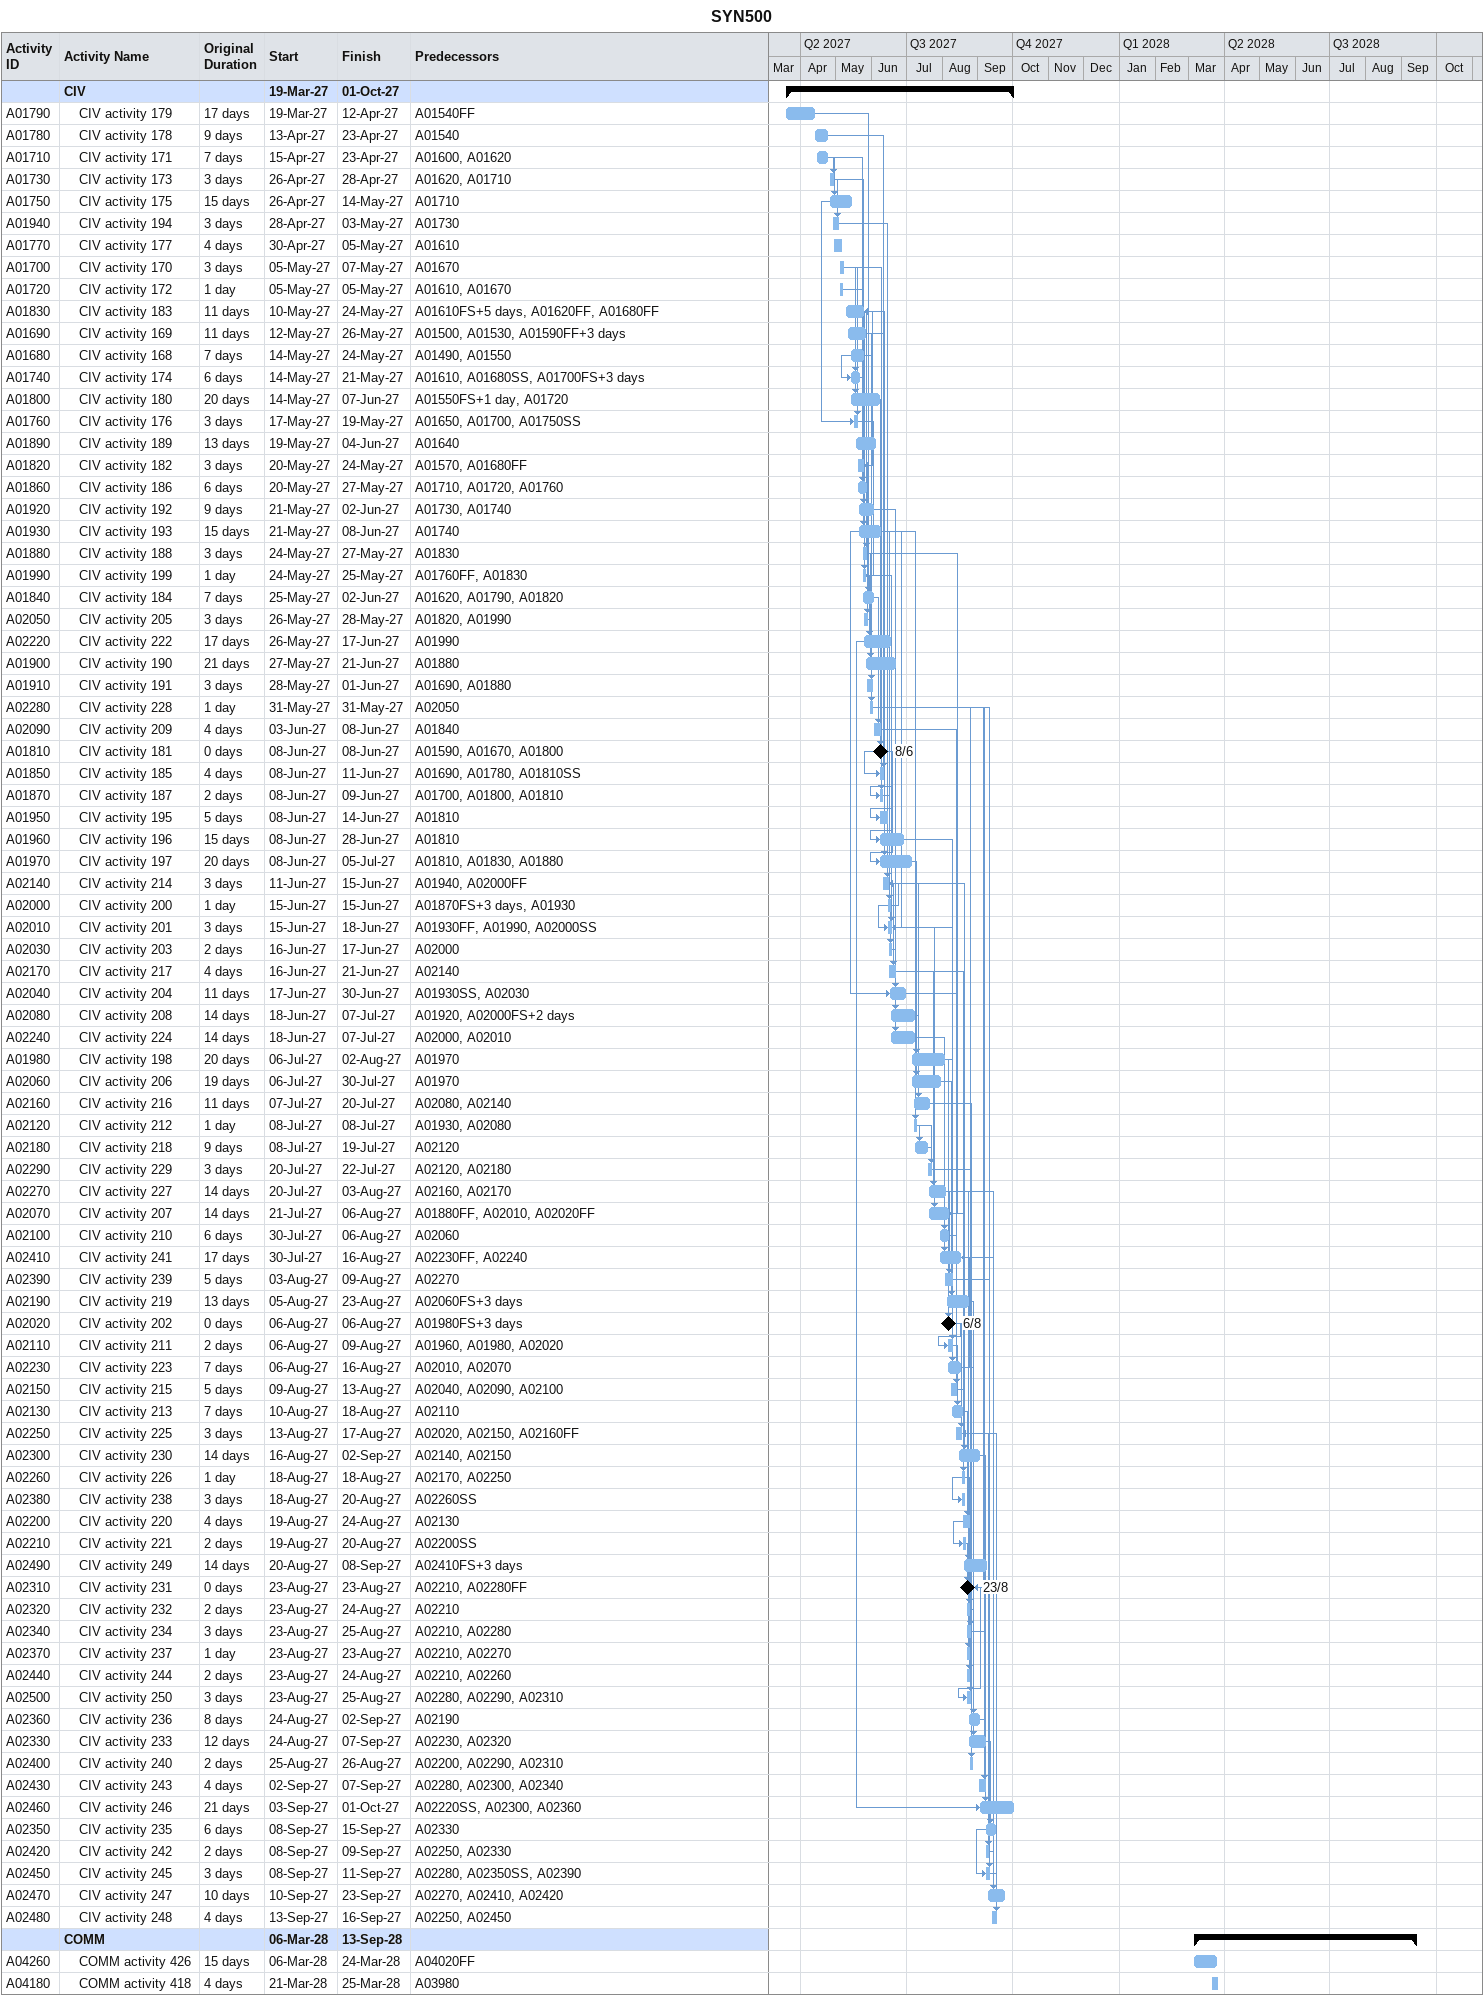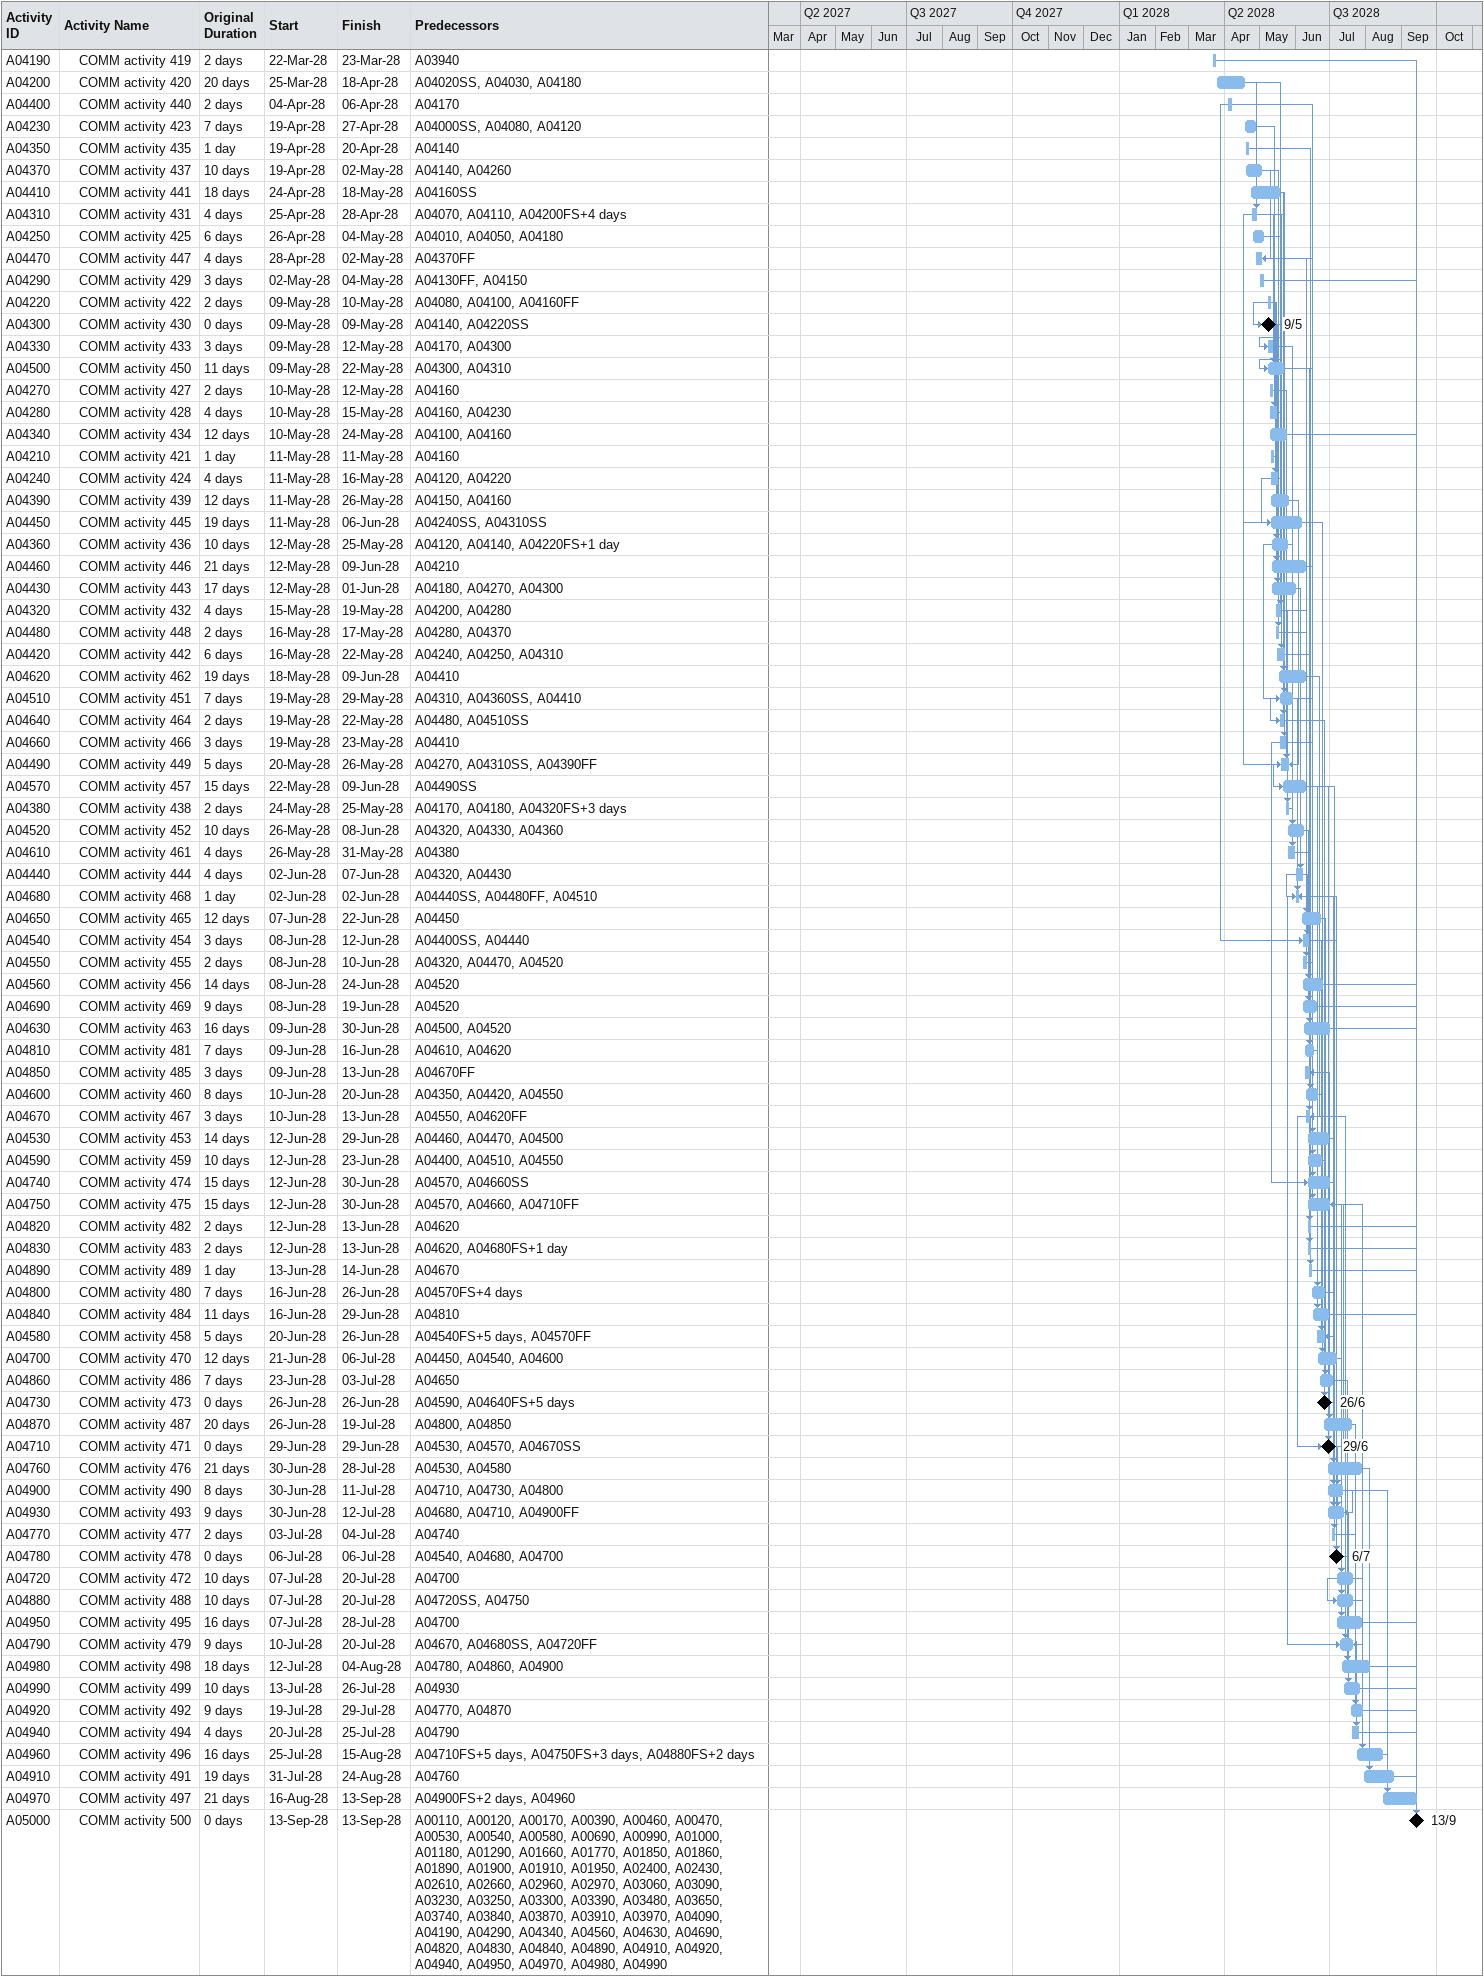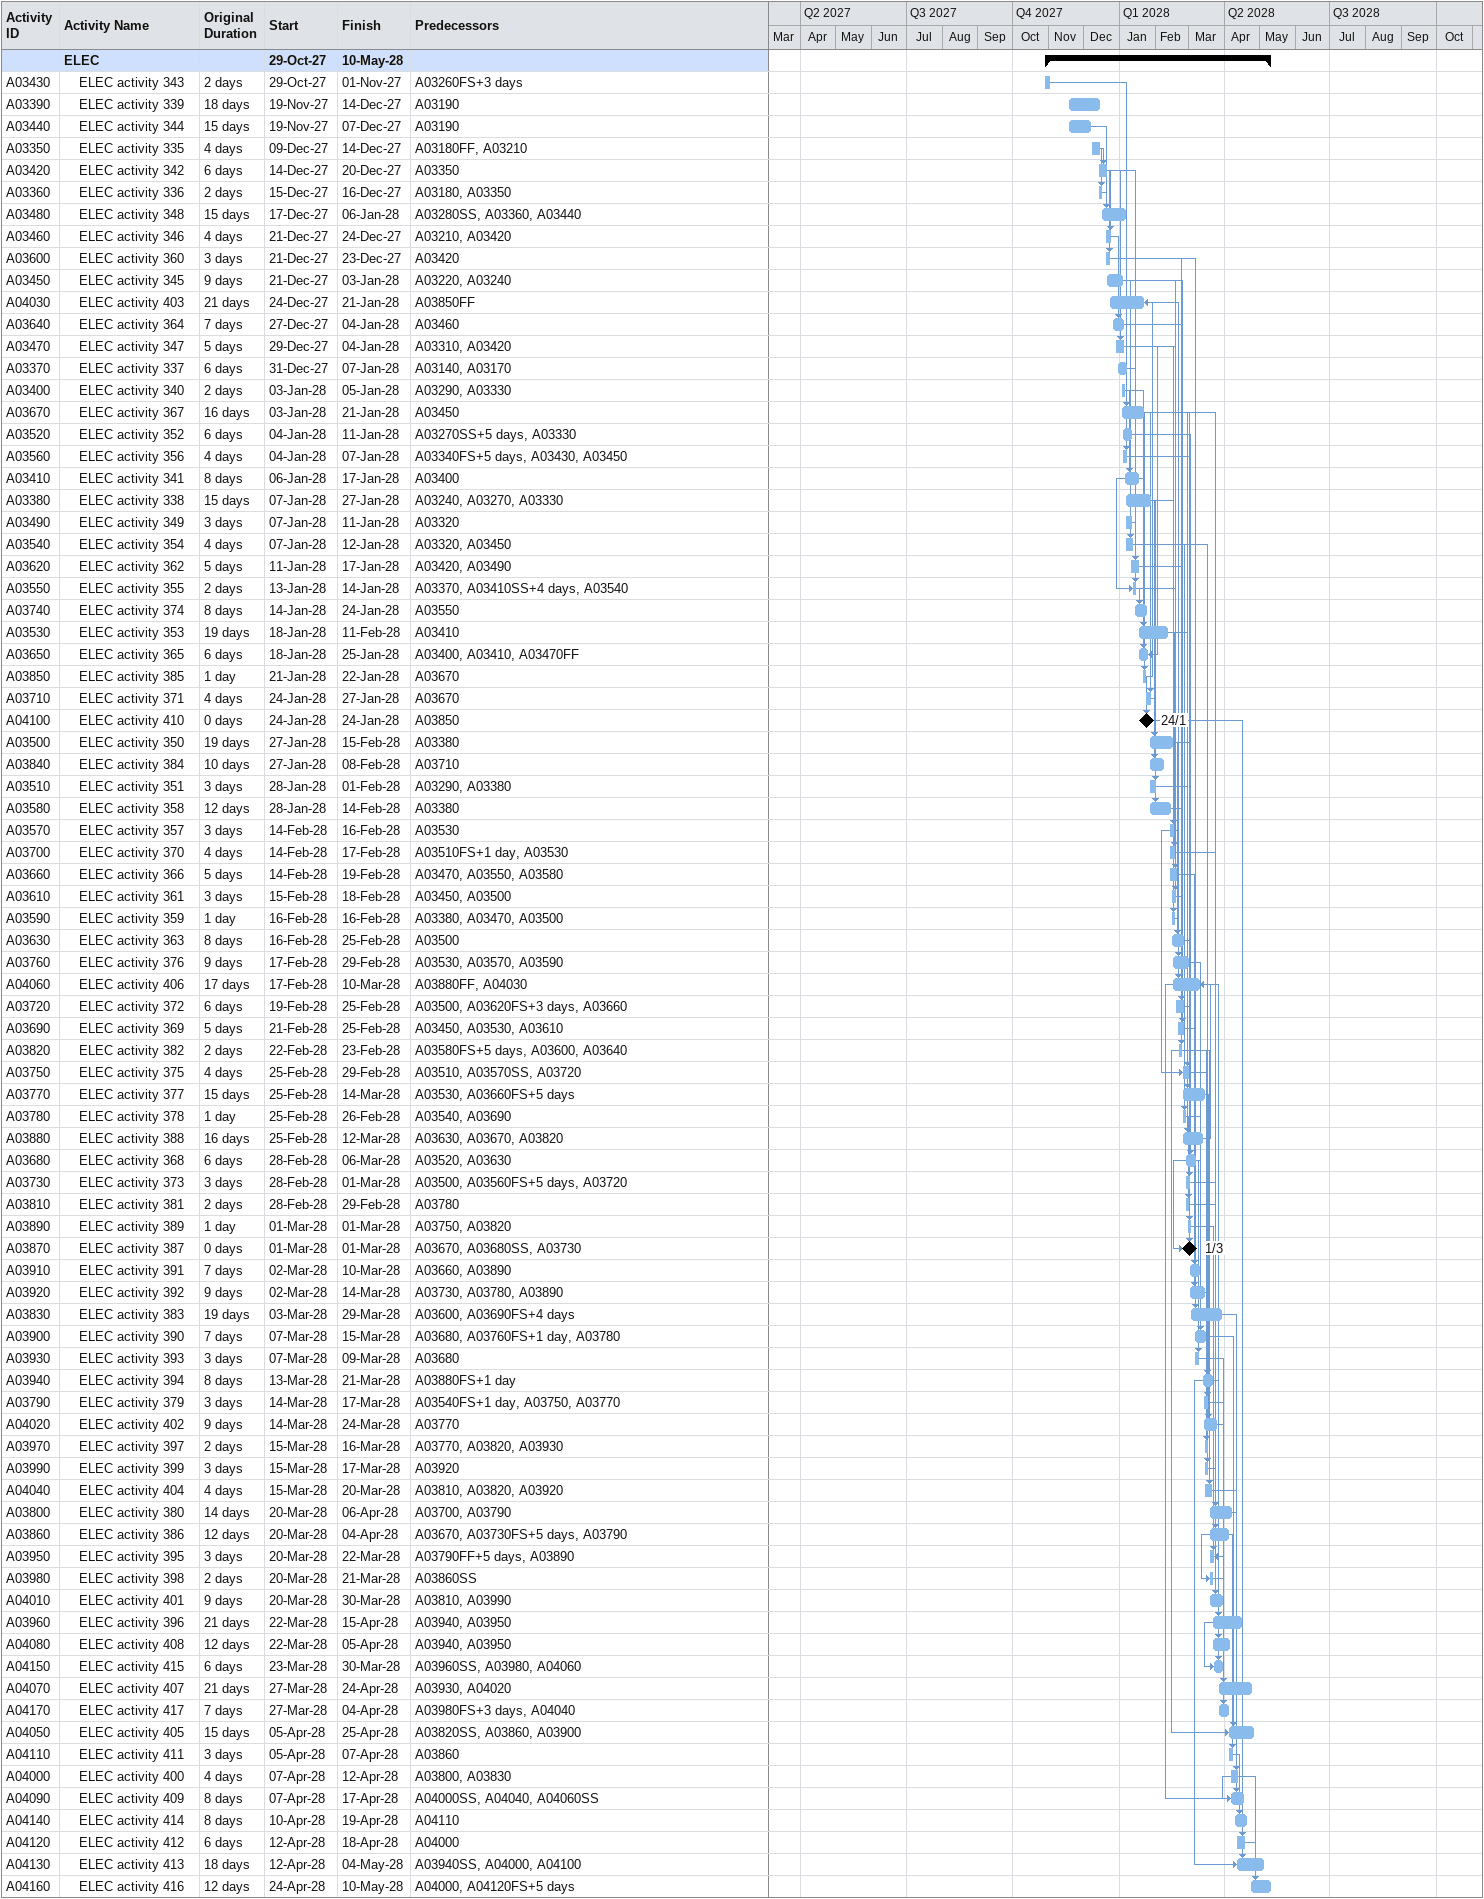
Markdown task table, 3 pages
SYN500

| ID | Level | Task | Original duration | Start | Finish | Predecessors |
|---|---|---|---|---|---|---|
|  | 1 | **CIV** |  | 2027-03-19 | 2027-10-01 |  |
| A01790 | 2 | CIV activity 179 | 17d | 2027-03-19 | 2027-04-12 | A01540FF |
| A01780 | 2 | CIV activity 178 | 9d | 2027-04-13 | 2027-04-23 | A01540 |
| A01710 | 2 | CIV activity 171 | 7d | 2027-04-15 | 2027-04-23 | A01600, A01620 |
| A01730 | 2 | CIV activity 173 | 3d | 2027-04-26 | 2027-04-28 | A01620, A01710 |
| A01750 | 2 | CIV activity 175 | 15d | 2027-04-26 | 2027-05-14 | A01710 |
| A01940 | 2 | CIV activity 194 | 3d | 2027-04-28 | 2027-05-03 | A01730 |
| A01770 | 2 | CIV activity 177 | 4d | 2027-04-30 | 2027-05-05 | A01610 |
| A01700 | 2 | CIV activity 170 | 3d | 2027-05-05 | 2027-05-07 | A01670 |
| A01720 | 2 | CIV activity 172 | 1d | 2027-05-05 | 2027-05-05 | A01610, A01670 |
| A01830 | 2 | CIV activity 183 | 11d | 2027-05-10 | 2027-05-24 | A01610FS+5d, A01620FF, A01680FF |
| A01690 | 2 | CIV activity 169 | 11d | 2027-05-12 | 2027-05-26 | A01500, A01530, A01590FF+3d |
| A01680 | 2 | CIV activity 168 | 7d | 2027-05-14 | 2027-05-24 | A01490, A01550 |
| A01740 | 2 | CIV activity 174 | 6d | 2027-05-14 | 2027-05-21 | A01610, A01680SS, A01700FS+3d |
| A01800 | 2 | CIV activity 180 | 20d | 2027-05-14 | 2027-06-07 | A01550FS+1d, A01720 |
| A01760 | 2 | CIV activity 176 | 3d | 2027-05-17 | 2027-05-19 | A01650, A01700, A01750SS |
| A01890 | 2 | CIV activity 189 | 13d | 2027-05-19 | 2027-06-04 | A01640 |
| A01820 | 2 | CIV activity 182 | 3d | 2027-05-20 | 2027-05-24 | A01570, A01680FF |
| A01860 | 2 | CIV activity 186 | 6d | 2027-05-20 | 2027-05-27 | A01710, A01720, A01760 |
| A01920 | 2 | CIV activity 192 | 9d | 2027-05-21 | 2027-06-02 | A01730, A01740 |
| A01930 | 2 | CIV activity 193 | 15d | 2027-05-21 | 2027-06-08 | A01740 |
| A01880 | 2 | CIV activity 188 | 3d | 2027-05-24 | 2027-05-27 | A01830 |
| A01990 | 2 | CIV activity 199 | 1d | 2027-05-24 | 2027-05-25 | A01760FF, A01830 |
| A01840 | 2 | CIV activity 184 | 7d | 2027-05-25 | 2027-06-02 | A01620, A01790, A01820 |
| A02050 | 2 | CIV activity 205 | 3d | 2027-05-26 | 2027-05-28 | A01820, A01990 |
| A02220 | 2 | CIV activity 222 | 17d | 2027-05-26 | 2027-06-17 | A01990 |
| A01900 | 2 | CIV activity 190 | 21d | 2027-05-27 | 2027-06-21 | A01880 |
| A01910 | 2 | CIV activity 191 | 3d | 2027-05-28 | 2027-06-01 | A01690, A01880 |
| A02280 | 2 | CIV activity 228 | 1d | 2027-05-31 | 2027-05-31 | A02050 |
| A02090 | 2 | CIV activity 209 | 4d | 2027-06-03 | 2027-06-08 | A01840 |
| A01810 | 2 | CIV activity 181 | 0d | 2027-06-08 | 2027-06-08 | A01590, A01670, A01800 |
| A01850 | 2 | CIV activity 185 | 4d | 2027-06-08 | 2027-06-11 | A01690, A01780, A01810SS |
| A01870 | 2 | CIV activity 187 | 2d | 2027-06-08 | 2027-06-09 | A01700, A01800, A01810 |
| A01950 | 2 | CIV activity 195 | 5d | 2027-06-08 | 2027-06-14 | A01810 |
| A01960 | 2 | CIV activity 196 | 15d | 2027-06-08 | 2027-06-28 | A01810 |
| A01970 | 2 | CIV activity 197 | 20d | 2027-06-08 | 2027-07-05 | A01810, A01830, A01880 |
| A02140 | 2 | CIV activity 214 | 3d | 2027-06-11 | 2027-06-15 | A01940, A02000FF |
| A02000 | 2 | CIV activity 200 | 1d | 2027-06-15 | 2027-06-15 | A01870FS+3d, A01930 |
| A02010 | 2 | CIV activity 201 | 3d | 2027-06-15 | 2027-06-18 | A01930FF, A01990, A02000SS |
| A02030 | 2 | CIV activity 203 | 2d | 2027-06-16 | 2027-06-17 | A02000 |
| A02170 | 2 | CIV activity 217 | 4d | 2027-06-16 | 2027-06-21 | A02140 |
| A02040 | 2 | CIV activity 204 | 11d | 2027-06-17 | 2027-06-30 | A01930SS, A02030 |
| A02080 | 2 | CIV activity 208 | 14d | 2027-06-18 | 2027-07-07 | A01920, A02000FS+2d |
| A02240 | 2 | CIV activity 224 | 14d | 2027-06-18 | 2027-07-07 | A02000, A02010 |
| A01980 | 2 | CIV activity 198 | 20d | 2027-07-06 | 2027-08-02 | A01970 |
| A02060 | 2 | CIV activity 206 | 19d | 2027-07-06 | 2027-07-30 | A01970 |
| A02160 | 2 | CIV activity 216 | 11d | 2027-07-07 | 2027-07-20 | A02080, A02140 |
| A02120 | 2 | CIV activity 212 | 1d | 2027-07-08 | 2027-07-08 | A01930, A02080 |
| A02180 | 2 | CIV activity 218 | 9d | 2027-07-08 | 2027-07-19 | A02120 |
| A02290 | 2 | CIV activity 229 | 3d | 2027-07-20 | 2027-07-22 | A02120, A02180 |
| A02270 | 2 | CIV activity 227 | 14d | 2027-07-20 | 2027-08-03 | A02160, A02170 |
| A02070 | 2 | CIV activity 207 | 14d | 2027-07-21 | 2027-08-06 | A01880FF, A02010, A02020FF |
| A02100 | 2 | CIV activity 210 | 6d | 2027-07-30 | 2027-08-06 | A02060 |
| A02410 | 2 | CIV activity 241 | 17d | 2027-07-30 | 2027-08-16 | A02230FF, A02240 |
| A02390 | 2 | CIV activity 239 | 5d | 2027-08-03 | 2027-08-09 | A02270 |
| A02190 | 2 | CIV activity 219 | 13d | 2027-08-05 | 2027-08-23 | A02060FS+3d |
| A02020 | 2 | CIV activity 202 | 0d | 2027-08-06 | 2027-08-06 | A01980FS+3d |
| A02110 | 2 | CIV activity 211 | 2d | 2027-08-06 | 2027-08-09 | A01960, A01980, A02020 |
| A02230 | 2 | CIV activity 223 | 7d | 2027-08-06 | 2027-08-16 | A02010, A02070 |
| A02150 | 2 | CIV activity 215 | 5d | 2027-08-09 | 2027-08-13 | A02040, A02090, A02100 |
| A02130 | 2 | CIV activity 213 | 7d | 2027-08-10 | 2027-08-18 | A02110 |
| A02250 | 2 | CIV activity 225 | 3d | 2027-08-13 | 2027-08-17 | A02020, A02150, A02160FF |
| A02300 | 2 | CIV activity 230 | 14d | 2027-08-16 | 2027-09-02 | A02140, A02150 |
| A02260 | 2 | CIV activity 226 | 1d | 2027-08-18 | 2027-08-18 | A02170, A02250 |
| A02380 | 2 | CIV activity 238 | 3d | 2027-08-18 | 2027-08-20 | A02260SS |
| A02200 | 2 | CIV activity 220 | 4d | 2027-08-19 | 2027-08-24 | A02130 |
| A02210 | 2 | CIV activity 221 | 2d | 2027-08-19 | 2027-08-20 | A02200SS |
| A02490 | 2 | CIV activity 249 | 14d | 2027-08-20 | 2027-09-08 | A02410FS+3d |
| A02310 | 2 | CIV activity 231 | 0d | 2027-08-23 | 2027-08-23 | A02210, A02280FF |
| A02320 | 2 | CIV activity 232 | 2d | 2027-08-23 | 2027-08-24 | A02210 |
| A02340 | 2 | CIV activity 234 | 3d | 2027-08-23 | 2027-08-25 | A02210, A02280 |
| A02370 | 2 | CIV activity 237 | 1d | 2027-08-23 | 2027-08-23 | A02210, A02270 |
| A02440 | 2 | CIV activity 244 | 2d | 2027-08-23 | 2027-08-24 | A02210, A02260 |
| A02500 | 2 | CIV activity 250 | 3d | 2027-08-23 | 2027-08-25 | A02280, A02290, A02310 |
| A02360 | 2 | CIV activity 236 | 8d | 2027-08-24 | 2027-09-02 | A02190 |
| A02330 | 2 | CIV activity 233 | 12d | 2027-08-24 | 2027-09-07 | A02230, A02320 |
| A02400 | 2 | CIV activity 240 | 2d | 2027-08-25 | 2027-08-26 | A02200, A02290, A02310 |
| A02430 | 2 | CIV activity 243 | 4d | 2027-09-02 | 2027-09-07 | A02280, A02300, A02340 |
| A02460 | 2 | CIV activity 246 | 21d | 2027-09-03 | 2027-10-01 | A02220SS, A02300, A02360 |
| A02350 | 2 | CIV activity 235 | 6d | 2027-09-08 | 2027-09-15 | A02330 |
| A02420 | 2 | CIV activity 242 | 2d | 2027-09-08 | 2027-09-09 | A02250, A02330 |
| A02450 | 2 | CIV activity 245 | 3d | 2027-09-08 | 2027-09-11 | A02280, A02350SS, A02390 |
| A02470 | 2 | CIV activity 247 | 10d | 2027-09-10 | 2027-09-23 | A02270, A02410, A02420 |
| A02480 | 2 | CIV activity 248 | 4d | 2027-09-13 | 2027-09-16 | A02250, A02450 |
|  | 1 | **COMM** |  | 2028-03-06 | 2028-09-13 |  |
| A04260 | 2 | COMM activity 426 | 15d | 2028-03-06 | 2028-03-24 | A04020FF |
| A04180 | 2 | COMM activity 418 | 4d | 2028-03-21 | 2028-03-25 | A03980 |
| A04190 | 2 | COMM activity 419 | 2d | 2028-03-22 | 2028-03-23 | A03940 |
| A04200 | 2 | COMM activity 420 | 20d | 2028-03-25 | 2028-04-18 | A04020SS, A04030, A04180 |
| A04400 | 2 | COMM activity 440 | 2d | 2028-04-04 | 2028-04-06 | A04170 |
| A04230 | 2 | COMM activity 423 | 7d | 2028-04-19 | 2028-04-27 | A04000SS, A04080, A04120 |
| A04350 | 2 | COMM activity 435 | 1d | 2028-04-19 | 2028-04-20 | A04140 |
| A04370 | 2 | COMM activity 437 | 10d | 2028-04-19 | 2028-05-02 | A04140, A04260 |
| A04410 | 2 | COMM activity 441 | 18d | 2028-04-24 | 2028-05-18 | A04160SS |
| A04310 | 2 | COMM activity 431 | 4d | 2028-04-25 | 2028-04-28 | A04070, A04110, A04200FS+4d |
| A04250 | 2 | COMM activity 425 | 6d | 2028-04-26 | 2028-05-04 | A04010, A04050, A04180 |
| A04470 | 2 | COMM activity 447 | 4d | 2028-04-28 | 2028-05-02 | A04370FF |
| A04290 | 2 | COMM activity 429 | 3d | 2028-05-02 | 2028-05-04 | A04130FF, A04150 |
| A04220 | 2 | COMM activity 422 | 2d | 2028-05-09 | 2028-05-10 | A04080, A04100, A04160FF |
| A04300 | 2 | COMM activity 430 | 0d | 2028-05-09 | 2028-05-09 | A04140, A04220SS |
| A04330 | 2 | COMM activity 433 | 3d | 2028-05-09 | 2028-05-12 | A04170, A04300 |
| A04500 | 2 | COMM activity 450 | 11d | 2028-05-09 | 2028-05-22 | A04300, A04310 |
| A04270 | 2 | COMM activity 427 | 2d | 2028-05-10 | 2028-05-12 | A04160 |
| A04280 | 2 | COMM activity 428 | 4d | 2028-05-10 | 2028-05-15 | A04160, A04230 |
| A04340 | 2 | COMM activity 434 | 12d | 2028-05-10 | 2028-05-24 | A04100, A04160 |
| A04210 | 2 | COMM activity 421 | 1d | 2028-05-11 | 2028-05-11 | A04160 |
| A04240 | 2 | COMM activity 424 | 4d | 2028-05-11 | 2028-05-16 | A04120, A04220 |
| A04390 | 2 | COMM activity 439 | 12d | 2028-05-11 | 2028-05-26 | A04150, A04160 |
| A04450 | 2 | COMM activity 445 | 19d | 2028-05-11 | 2028-06-06 | A04240SS, A04310SS |
| A04360 | 2 | COMM activity 436 | 10d | 2028-05-12 | 2028-05-25 | A04120, A04140, A04220FS+1d |
| A04460 | 2 | COMM activity 446 | 21d | 2028-05-12 | 2028-06-09 | A04210 |
| A04430 | 2 | COMM activity 443 | 17d | 2028-05-12 | 2028-06-01 | A04180, A04270, A04300 |
| A04320 | 2 | COMM activity 432 | 4d | 2028-05-15 | 2028-05-19 | A04200, A04280 |
| A04480 | 2 | COMM activity 448 | 2d | 2028-05-16 | 2028-05-17 | A04280, A04370 |
| A04420 | 2 | COMM activity 442 | 6d | 2028-05-16 | 2028-05-22 | A04240, A04250, A04310 |
| A04620 | 2 | COMM activity 462 | 19d | 2028-05-18 | 2028-06-09 | A04410 |
| A04510 | 2 | COMM activity 451 | 7d | 2028-05-19 | 2028-05-29 | A04310, A04360SS, A04410 |
| A04640 | 2 | COMM activity 464 | 2d | 2028-05-19 | 2028-05-22 | A04480, A04510SS |
| A04660 | 2 | COMM activity 466 | 3d | 2028-05-19 | 2028-05-23 | A04410 |
| A04490 | 2 | COMM activity 449 | 5d | 2028-05-20 | 2028-05-26 | A04270, A04310SS, A04390FF |
| A04570 | 2 | COMM activity 457 | 15d | 2028-05-22 | 2028-06-09 | A04490SS |
| A04380 | 2 | COMM activity 438 | 2d | 2028-05-24 | 2028-05-25 | A04170, A04180, A04320FS+3d |
| A04520 | 2 | COMM activity 452 | 10d | 2028-05-26 | 2028-06-08 | A04320, A04330, A04360 |
| A04610 | 2 | COMM activity 461 | 4d | 2028-05-26 | 2028-05-31 | A04380 |
| A04440 | 2 | COMM activity 444 | 4d | 2028-06-02 | 2028-06-07 | A04320, A04430 |
| A04680 | 2 | COMM activity 468 | 1d | 2028-06-02 | 2028-06-02 | A04440SS, A04480FF, A04510 |
| A04650 | 2 | COMM activity 465 | 12d | 2028-06-07 | 2028-06-22 | A04450 |
| A04540 | 2 | COMM activity 454 | 3d | 2028-06-08 | 2028-06-12 | A04400SS, A04440 |
| A04550 | 2 | COMM activity 455 | 2d | 2028-06-08 | 2028-06-10 | A04320, A04470, A04520 |
| A04560 | 2 | COMM activity 456 | 14d | 2028-06-08 | 2028-06-24 | A04520 |
| A04690 | 2 | COMM activity 469 | 9d | 2028-06-08 | 2028-06-19 | A04520 |
| A04630 | 2 | COMM activity 463 | 16d | 2028-06-09 | 2028-06-30 | A04500, A04520 |
| A04810 | 2 | COMM activity 481 | 7d | 2028-06-09 | 2028-06-16 | A04610, A04620 |
| A04850 | 2 | COMM activity 485 | 3d | 2028-06-09 | 2028-06-13 | A04670FF |
| A04600 | 2 | COMM activity 460 | 8d | 2028-06-10 | 2028-06-20 | A04350, A04420, A04550 |
| A04670 | 2 | COMM activity 467 | 3d | 2028-06-10 | 2028-06-13 | A04550, A04620FF |
| A04530 | 2 | COMM activity 453 | 14d | 2028-06-12 | 2028-06-29 | A04460, A04470, A04500 |
| A04590 | 2 | COMM activity 459 | 10d | 2028-06-12 | 2028-06-23 | A04400, A04510, A04550 |
| A04740 | 2 | COMM activity 474 | 15d | 2028-06-12 | 2028-06-30 | A04570, A04660SS |
| A04750 | 2 | COMM activity 475 | 15d | 2028-06-12 | 2028-06-30 | A04570, A04660, A04710FF |
| A04820 | 2 | COMM activity 482 | 2d | 2028-06-12 | 2028-06-13 | A04620 |
| A04830 | 2 | COMM activity 483 | 2d | 2028-06-12 | 2028-06-13 | A04620, A04680FS+1d |
| A04890 | 2 | COMM activity 489 | 1d | 2028-06-13 | 2028-06-14 | A04670 |
| A04800 | 2 | COMM activity 480 | 7d | 2028-06-16 | 2028-06-26 | A04570FS+4d |
| A04840 | 2 | COMM activity 484 | 11d | 2028-06-16 | 2028-06-29 | A04810 |
| A04580 | 2 | COMM activity 458 | 5d | 2028-06-20 | 2028-06-26 | A04540FS+5d, A04570FF |
| A04700 | 2 | COMM activity 470 | 12d | 2028-06-21 | 2028-07-06 | A04450, A04540, A04600 |
| A04860 | 2 | COMM activity 486 | 7d | 2028-06-23 | 2028-07-03 | A04650 |
| A04730 | 2 | COMM activity 473 | 0d | 2028-06-26 | 2028-06-26 | A04590, A04640FS+5d |
| A04870 | 2 | COMM activity 487 | 20d | 2028-06-26 | 2028-07-19 | A04800, A04850 |
| A04710 | 2 | COMM activity 471 | 0d | 2028-06-29 | 2028-06-29 | A04530, A04570, A04670SS |
| A04760 | 2 | COMM activity 476 | 21d | 2028-06-30 | 2028-07-28 | A04530, A04580 |
| A04900 | 2 | COMM activity 490 | 8d | 2028-06-30 | 2028-07-11 | A04710, A04730, A04800 |
| A04930 | 2 | COMM activity 493 | 9d | 2028-06-30 | 2028-07-12 | A04680, A04710, A04900FF |
| A04770 | 2 | COMM activity 477 | 2d | 2028-07-03 | 2028-07-04 | A04740 |
| A04780 | 2 | COMM activity 478 | 0d | 2028-07-06 | 2028-07-06 | A04540, A04680, A04700 |
| A04720 | 2 | COMM activity 472 | 10d | 2028-07-07 | 2028-07-20 | A04700 |
| A04880 | 2 | COMM activity 488 | 10d | 2028-07-07 | 2028-07-20 | A04720SS, A04750 |
| A04950 | 2 | COMM activity 495 | 16d | 2028-07-07 | 2028-07-28 | A04700 |
| A04790 | 2 | COMM activity 479 | 9d | 2028-07-10 | 2028-07-20 | A04670, A04680SS, A04720FF |
| A04980 | 2 | COMM activity 498 | 18d | 2028-07-12 | 2028-08-04 | A04780, A04860, A04900 |
| A04990 | 2 | COMM activity 499 | 10d | 2028-07-13 | 2028-07-26 | A04930 |
| A04920 | 2 | COMM activity 492 | 9d | 2028-07-19 | 2028-07-29 | A04770, A04870 |
| A04940 | 2 | COMM activity 494 | 4d | 2028-07-20 | 2028-07-25 | A04790 |
| A04960 | 2 | COMM activity 496 | 16d | 2028-07-25 | 2028-08-15 | A04710FS+5d, A04750FS+3d, A04880FS+2d |
| A04910 | 2 | COMM activity 491 | 19d | 2028-07-31 | 2028-08-24 | A04760 |
| A04970 | 2 | COMM activity 497 | 21d | 2028-08-16 | 2028-09-13 | A04900FS+2d, A04960 |
| A05000 | 2 | COMM activity 500 | 0d | 2028-09-13 | 2028-09-13 | A00110, A00120, A00170, A00390, A00460, A00470, A00530, A00540, A00580, A00690, A00990, A01000, A01180, A01290, A01660, A01770, A01850, A01860, A01890, A01900, A01910, A01950, A02400, A02430, A02610, A02660, A02960, A02970, A03060, A03090, A03230, A03250, A03300, A03390, A03480, A03650, A03740, A03840, A03870, A03910, A03970, A04090, A04190, A04290, A04340, A04560, A04630, A04690, A04820, A04830, A04840, A04890, A04910, A04920, A04940, A04950, A04970, A04980, A04990 |
|  | 1 | **ELEC** |  | 2027-10-29 | 2028-05-10 |  |
| A03430 | 2 | ELEC activity 343 | 2d | 2027-10-29 | 2027-11-01 | A03260FS+3d |
| A03390 | 2 | ELEC activity 339 | 18d | 2027-11-19 | 2027-12-14 | A03190 |
| A03440 | 2 | ELEC activity 344 | 15d | 2027-11-19 | 2027-12-07 | A03190 |
| A03350 | 2 | ELEC activity 335 | 4d | 2027-12-09 | 2027-12-14 | A03180FF, A03210 |
| A03420 | 2 | ELEC activity 342 | 6d | 2027-12-14 | 2027-12-20 | A03350 |
| A03360 | 2 | ELEC activity 336 | 2d | 2027-12-15 | 2027-12-16 | A03180, A03350 |
| A03480 | 2 | ELEC activity 348 | 15d | 2027-12-17 | 2028-01-06 | A03280SS, A03360, A03440 |
| A03460 | 2 | ELEC activity 346 | 4d | 2027-12-21 | 2027-12-24 | A03210, A03420 |
| A03600 | 2 | ELEC activity 360 | 3d | 2027-12-21 | 2027-12-23 | A03420 |
| A03450 | 2 | ELEC activity 345 | 9d | 2027-12-21 | 2028-01-03 | A03220, A03240 |
| A04030 | 2 | ELEC activity 403 | 21d | 2027-12-24 | 2028-01-21 | A03850FF |
| A03640 | 2 | ELEC activity 364 | 7d | 2027-12-27 | 2028-01-04 | A03460 |
| A03470 | 2 | ELEC activity 347 | 5d | 2027-12-29 | 2028-01-04 | A03310, A03420 |
| A03370 | 2 | ELEC activity 337 | 6d | 2027-12-31 | 2028-01-07 | A03140, A03170 |
| A03400 | 2 | ELEC activity 340 | 2d | 2028-01-03 | 2028-01-05 | A03290, A03330 |
| A03670 | 2 | ELEC activity 367 | 16d | 2028-01-03 | 2028-01-21 | A03450 |
| A03520 | 2 | ELEC activity 352 | 6d | 2028-01-04 | 2028-01-11 | A03270SS+5d, A03330 |
| A03560 | 2 | ELEC activity 356 | 4d | 2028-01-04 | 2028-01-07 | A03340FS+5d, A03430, A03450 |
| A03410 | 2 | ELEC activity 341 | 8d | 2028-01-06 | 2028-01-17 | A03400 |
| A03380 | 2 | ELEC activity 338 | 15d | 2028-01-07 | 2028-01-27 | A03240, A03270, A03330 |
| A03490 | 2 | ELEC activity 349 | 3d | 2028-01-07 | 2028-01-11 | A03320 |
| A03540 | 2 | ELEC activity 354 | 4d | 2028-01-07 | 2028-01-12 | A03320, A03450 |
| A03620 | 2 | ELEC activity 362 | 5d | 2028-01-11 | 2028-01-17 | A03420, A03490 |
| A03550 | 2 | ELEC activity 355 | 2d | 2028-01-13 | 2028-01-14 | A03370, A03410SS+4d, A03540 |
| A03740 | 2 | ELEC activity 374 | 8d | 2028-01-14 | 2028-01-24 | A03550 |
| A03530 | 2 | ELEC activity 353 | 19d | 2028-01-18 | 2028-02-11 | A03410 |
| A03650 | 2 | ELEC activity 365 | 6d | 2028-01-18 | 2028-01-25 | A03400, A03410, A03470FF |
| A03850 | 2 | ELEC activity 385 | 1d | 2028-01-21 | 2028-01-22 | A03670 |
| A03710 | 2 | ELEC activity 371 | 4d | 2028-01-24 | 2028-01-27 | A03670 |
| A04100 | 2 | ELEC activity 410 | 0d | 2028-01-24 | 2028-01-24 | A03850 |
| A03500 | 2 | ELEC activity 350 | 19d | 2028-01-27 | 2028-02-15 | A03380 |
| A03840 | 2 | ELEC activity 384 | 10d | 2028-01-27 | 2028-02-08 | A03710 |
| A03510 | 2 | ELEC activity 351 | 3d | 2028-01-28 | 2028-02-01 | A03290, A03380 |
| A03580 | 2 | ELEC activity 358 | 12d | 2028-01-28 | 2028-02-14 | A03380 |
| A03570 | 2 | ELEC activity 357 | 3d | 2028-02-14 | 2028-02-16 | A03530 |
| A03700 | 2 | ELEC activity 370 | 4d | 2028-02-14 | 2028-02-17 | A03510FS+1d, A03530 |
| A03660 | 2 | ELEC activity 366 | 5d | 2028-02-14 | 2028-02-19 | A03470, A03550, A03580 |
| A03610 | 2 | ELEC activity 361 | 3d | 2028-02-15 | 2028-02-18 | A03450, A03500 |
| A03590 | 2 | ELEC activity 359 | 1d | 2028-02-16 | 2028-02-16 | A03380, A03470, A03500 |
| A03630 | 2 | ELEC activity 363 | 8d | 2028-02-16 | 2028-02-25 | A03500 |
| A03760 | 2 | ELEC activity 376 | 9d | 2028-02-17 | 2028-02-29 | A03530, A03570, A03590 |
| A04060 | 2 | ELEC activity 406 | 17d | 2028-02-17 | 2028-03-10 | A03880FF, A04030 |
| A03720 | 2 | ELEC activity 372 | 6d | 2028-02-19 | 2028-02-25 | A03500, A03620FS+3d, A03660 |
| A03690 | 2 | ELEC activity 369 | 5d | 2028-02-21 | 2028-02-25 | A03450, A03530, A03610 |
| A03820 | 2 | ELEC activity 382 | 2d | 2028-02-22 | 2028-02-23 | A03580FS+5d, A03600, A03640 |
| A03750 | 2 | ELEC activity 375 | 4d | 2028-02-25 | 2028-02-29 | A03510, A03570SS, A03720 |
| A03770 | 2 | ELEC activity 377 | 15d | 2028-02-25 | 2028-03-14 | A03530, A03660FS+5d |
| A03780 | 2 | ELEC activity 378 | 1d | 2028-02-25 | 2028-02-26 | A03540, A03690 |
| A03880 | 2 | ELEC activity 388 | 16d | 2028-02-25 | 2028-03-12 | A03630, A03670, A03820 |
| A03680 | 2 | ELEC activity 368 | 6d | 2028-02-28 | 2028-03-06 | A03520, A03630 |
| A03730 | 2 | ELEC activity 373 | 3d | 2028-02-28 | 2028-03-01 | A03500, A03560FS+5d, A03720 |
| A03810 | 2 | ELEC activity 381 | 2d | 2028-02-28 | 2028-02-29 | A03780 |
| A03890 | 2 | ELEC activity 389 | 1d | 2028-03-01 | 2028-03-01 | A03750, A03820 |
| A03870 | 2 | ELEC activity 387 | 0d | 2028-03-01 | 2028-03-01 | A03670, A03680SS, A03730 |
| A03910 | 2 | ELEC activity 391 | 7d | 2028-03-02 | 2028-03-10 | A03660, A03890 |
| A03920 | 2 | ELEC activity 392 | 9d | 2028-03-02 | 2028-03-14 | A03730, A03780, A03890 |
| A03830 | 2 | ELEC activity 383 | 19d | 2028-03-03 | 2028-03-29 | A03600, A03690FS+4d |
| A03900 | 2 | ELEC activity 390 | 7d | 2028-03-07 | 2028-03-15 | A03680, A03760FS+1d, A03780 |
| A03930 | 2 | ELEC activity 393 | 3d | 2028-03-07 | 2028-03-09 | A03680 |
| A03940 | 2 | ELEC activity 394 | 8d | 2028-03-13 | 2028-03-21 | A03880FS+1d |
| A03790 | 2 | ELEC activity 379 | 3d | 2028-03-14 | 2028-03-17 | A03540FS+1d, A03750, A03770 |
| A04020 | 2 | ELEC activity 402 | 9d | 2028-03-14 | 2028-03-24 | A03770 |
| A03970 | 2 | ELEC activity 397 | 2d | 2028-03-15 | 2028-03-16 | A03770, A03820, A03930 |
| A03990 | 2 | ELEC activity 399 | 3d | 2028-03-15 | 2028-03-17 | A03920 |
| A04040 | 2 | ELEC activity 404 | 4d | 2028-03-15 | 2028-03-20 | A03810, A03820, A03920 |
| A03800 | 2 | ELEC activity 380 | 14d | 2028-03-20 | 2028-04-06 | A03700, A03790 |
| A03860 | 2 | ELEC activity 386 | 12d | 2028-03-20 | 2028-04-04 | A03670, A03730FS+5d, A03790 |
| A03950 | 2 | ELEC activity 395 | 3d | 2028-03-20 | 2028-03-22 | A03790FF+5d, A03890 |
| A03980 | 2 | ELEC activity 398 | 2d | 2028-03-20 | 2028-03-21 | A03860SS |
| A04010 | 2 | ELEC activity 401 | 9d | 2028-03-20 | 2028-03-30 | A03810, A03990 |
| A03960 | 2 | ELEC activity 396 | 21d | 2028-03-22 | 2028-04-15 | A03940, A03950 |
| A04080 | 2 | ELEC activity 408 | 12d | 2028-03-22 | 2028-04-05 | A03940, A03950 |
| A04150 | 2 | ELEC activity 415 | 6d | 2028-03-23 | 2028-03-30 | A03960SS, A03980, A04060 |
| A04070 | 2 | ELEC activity 407 | 21d | 2028-03-27 | 2028-04-24 | A03930, A04020 |
| A04170 | 2 | ELEC activity 417 | 7d | 2028-03-27 | 2028-04-04 | A03980FS+3d, A04040 |
| A04050 | 2 | ELEC activity 405 | 15d | 2028-04-05 | 2028-04-25 | A03820SS, A03860, A03900 |
| A04110 | 2 | ELEC activity 411 | 3d | 2028-04-05 | 2028-04-07 | A03860 |
| A04000 | 2 | ELEC activity 400 | 4d | 2028-04-07 | 2028-04-12 | A03800, A03830 |
| A04090 | 2 | ELEC activity 409 | 8d | 2028-04-07 | 2028-04-17 | A04000SS, A04040, A04060SS |
| A04140 | 2 | ELEC activity 414 | 8d | 2028-04-10 | 2028-04-19 | A04110 |
| A04120 | 2 | ELEC activity 412 | 6d | 2028-04-12 | 2028-04-18 | A04000 |
| A04130 | 2 | ELEC activity 413 | 18d | 2028-04-12 | 2028-05-04 | A03940SS, A04000, A04100 |
| A04160 | 2 | ELEC activity 416 | 12d | 2028-04-24 | 2028-05-10 | A04000, A04120FS+5d |
